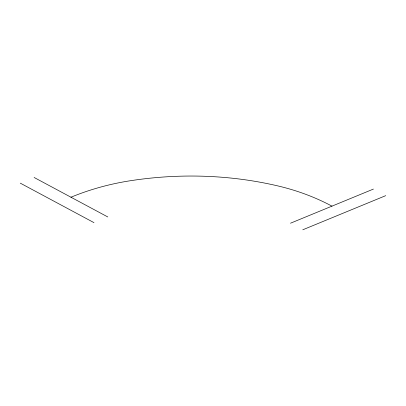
<?xml version="1.0" encoding="UTF-8"?>
<svg xmlns="http://www.w3.org/2000/svg" width="406" height="406" viewBox="0 0 406 406"><rect width="100%" height="100%" fill="white"/><g stroke="black" fill="none" stroke-linecap="round" stroke-linejoin="round"><path stroke-width="0.61" d="M290.498 223.209L373.418 189.079M302.78 229.791L385.7 195.662M34.119 177.473L107.798 216.956M20.3 183.157L93.979 222.645M331.961 206.146A212.708 170.987 -7.9 0 0 277.861 185.918A321.339 258.312 -7.9 0 0 129.651 180.848A212.708 170.987 -7.9 0 0 70.959 197.214"/></g></svg>
